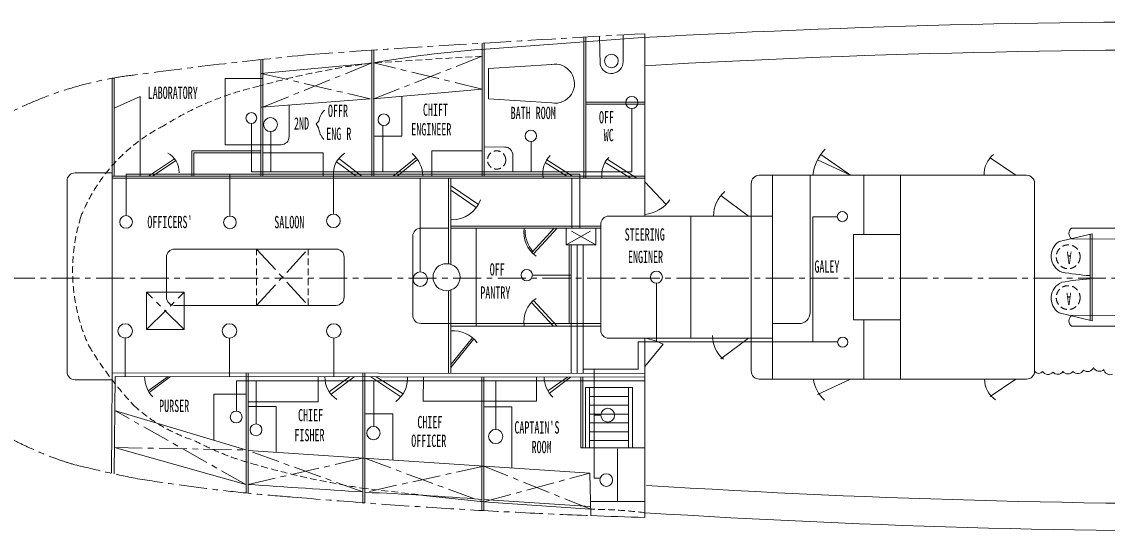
# Model space of a CAD drawing. Units: millimetres, scale not verified. Extents: x -20710 to 20710, y -14707 to 14707.
# Drawn here: x -11382 to -1653, y -8842 to -4279 of the extents above; entities that cross this region are included whole.
import ezdxf
from ezdxf.enums import TextEntityAlignment as Align

# ---------------------------------------------------------------- set-up
doc = ezdxf.new("R2010")
doc.units = ezdxf.units.MM
doc.header["$LTSCALE"] = 50
doc.linetypes.add('CHAIN1', pattern=[8, 5, -1, 1, -1])
doc.linetypes.add('DASHED1', pattern=[1.8, 1.2, -0.6])
doc.layers.add('0-0_0', color=3, linetype='Continuous', lineweight=18)
doc.layers.add('0-1_芯', color=4, linetype='CHAIN1', lineweight=18)
doc.styles.add('ＭＳ ゴシック', font='')
doc.styles.get('ＭＳ ゴシック').set_extended_font_data('MS Gothic')

msp = doc.modelspace()

# ---------------------------------------------------------------- linework, layer by layer
at = {"layer": '0-0_0'}
for p, q in [((-7263.89, -4526.69), (-5819.43, -4421.92)), ((-7255.06, -5660.8), (-7255.06, -4471.66)), ((-7237.06, -5660.8), (-7237.06, -4470.55)), ((-6343.86, -5678.8), (-6343.86, -4417.33)), ((-6325.86, -5678.8), (-6325.86, -4416.3)), ((-6198.82, -4663.07), (-6202.94, -4409.24)), ((-5991.9, -4636.98), (-5991.93, -4397.29)), ((-5797.6, -4387.69), (-5797.6, -6020.12)), ((-8245.2, -5660.8), (-8245.2, -4534.68)), ((-8227.2, -5660.8), (-8227.2, -4533.5)), ((-9239.91, -5660.8), (-9239.91, -4618.83)), ((-8245.2, -4649.38), (-9239, -4741.55)), ((-9221.91, -5660.8), (-9221.91, -4616.88)), ((-7198.72, -4698.03), (-6632.01, -4661.03)), ((-7198.72, -4969.24), (-7198.72, -4698.03)), ((-10572.45, -5633.11), (-10572.45, -4785.75)), ((-10554.45, -5660.8), (-10554.45, -4782.54)), ((-8232.31, -4971), (-7255.06, -4883.64)), ((-9232.9, -5045.79), (-8258.64, -4969.13)), ((-8985.44, -5308.43), (-8985.44, -5026.32)), ((-7198.72, -4969.24), (-6632.01, -5006.25)), ((-6325.86, -5000.74), (-5797.6, -5000.74)), ((-6325.86, -5018.74), (-5797.6, -5018.74)), ((-5914.04, -5624.8), (-5914.04, -5057.57)), ((-9322.71, -5624.8), (-9322.71, -5190.41)), ((-8144.57, -5624.8), (-8144.57, -5208.46)), ((-9149.44, -5262.65), (-9149.44, -5624.8)), ((-9856.77, -5660.8), (-9856.77, -5436.05)), ((-9856.77, -5436.05), (-9239.91, -5436.05)), ((-9558.28, -5380.43), (-9057.44, -5380.43)), ((-7051.93, -5401.21), (-7237.42, -5400.76)), ((-6816.28, -5624.8), (-6816.28, -5352.81)), ((-10246.51, -5660.8), (-10013.64, -5505.91)), ((-10002.02, -5522.27), (-10209.11, -5660.8)), ((-9838.77, -5660.8), (-9838.77, -5454.05)), ((-9838.77, -5454.05), (-9239.91, -5454.05)), ((-8384.38, -5660.8), (-8559.89, -5533.53)), ((-8540.86, -5505.55), (-8334.37, -5660.8)), ((-7848, -5495.21), (-8051.71, -5660.8)), ((-8018.21, -5660.8), (-7833.86, -5514.25)), ((-6980.15, -5475.44), (-6980.15, -5624.8)), ((-6690.47, -5541.12), (-6496.66, -5660.8)), ((-6677.06, -5516.9), (-6444.28, -5660.8)), ((-6154.13, -5538.67), (-5921.43, -5678.8)), ((-6136.1, -5511.22), (-5869.88, -5678.8)), ((-2702.8, -5497.97), (-2473.43, -5654.64)), ((-10572.45, -5633.11), (-10903.85, -5633.11)), ((-9322.71, -5624.8), (-5914.04, -5624.8)), ((-10975.85, -5705.11), (-10975.85, -7413.91)), ((-10572.45, -5660.8), (-5797.6, -5660.8)), ((-10572.45, -5678.8), (-5797.6, -5678.8)), ((-10446.45, -5644.37), (-10446.45, -6017.6)), ((-10446.45, -5644.37), (-6378.58, -5644.37)), ((-9516.22, -6019.71), (-9516.22, -5644.37)), ((-8588.01, -5661.75), (-8588.01, -6001.22)), ((-7809.8, -6520.18), (-7809.8, -5678.8)), ((-7557.8, -6447.08), (-7557.8, -5678.8)), ((-7535.24, -5678.8), (-7535.24, -6452.65)), ((-6450.58, -6128.11), (-6450.58, -5678.8)), ((-6378.58, -6128.11), (-6378.58, -5644.37)), ((-5797.6, -5714.32), (-5606.71, -5915.12)), ((-4843.25, -6566.98), (-4843.25, -5726.64)), ((-4771.25, -5654.64), (-2375.5, -5654.64)), ((-4651.62, -6020.12), (-4651.62, -5654.64)), ((-4316.52, -6883.06), (-4316.52, -5654.64)), ((-3835.37, -5654.64), (-3835.37, -6184.64)), ((-3506.02, -5654.64), (-3506.02, -7479.32)), ((-2303.5, -5726.64), (-2303.5, -6566.98)), ((-7308.16, -5943.9), (-7529.7, -5789.72)), ((-7529.55, -5752.13), (-7289.5, -5914.83)), ((-4867.99, -6020.12), (-5115.23, -5835.73)), ((-5386.03, -6020.12), (-5386.03, -7113.85)), ((-4290.44, -6027.85), (-4290.44, -7145.14)), ((-4290.44, -6027.85), (-4072.31, -6027.85)), ((-7805.41, -6128.11), (-7557.8, -6128.11)), ((-6192.45, -6110.11), (-7535.24, -6110.11)), ((-6500.86, -6128.11), (-7535.24, -6128.11)), ((-7309.77, -6128.11), (-7309.77, -7005.86)), ((-6809.74, -6345.79), (-6608.45, -6128.11)), ((-6796.52, -6358.01), (-6583.94, -6128.11)), ((-6236.75, -6128.11), (-6192.45, -6128.11)), ((-6192.45, -6566.98), (-6192.45, -6092.12)), ((-1337.57, -6127.1), (-1971.85, -6127.1)), ((-7877.41, -6908.81), (-7877.41, -6200.11)), ((-2084.05, -6247.61), (-1788.96, -6177.21)), ((-1970.49, -6223.87), (-1342.77, -6226.75)), ((-1806.96, -6952.46), (-1806.96, -6181.5)), ((-1788.96, -6956.76), (-1788.96, -6177.21)), ((-10013.42, -6314.93), (-8564.36, -6314.93)), ((-6476.67, -6980.81), (-6476.67, -6277.96)), ((-6458.67, -7429.79), (-6458.67, -6277.96)), ((-6404.67, -7429.79), (-6404.67, -6277.96)), ((-6350.67, -7429.79), (-6350.67, -6277.96)), ((-10085.42, -6566.98), (-10085.42, -6386.93)), ((-8492.36, -6386.93), (-8492.36, -6566.98)), ((-10085.42, -6566.98), (-10085.42, -6747.04)), ((-8492.36, -6747.04), (-8492.36, -6566.98)), ((-6805, -6548.26), (-6458.67, -6548.26)), ((-6192.45, -6566.98), (-6192.45, -7041.85)), ((-4843.25, -6566.98), (-4843.25, -7407.32)), ((-2303.5, -7407.32), (-2303.5, -6566.98)), ((-7557.8, -7427.81), (-7557.8, -6686.88)), ((-7535.24, -6681.32), (-7535.24, -7427.84)), ((-5693.59, -6620.72), (-5693.59, -7145.14)), ((-6814.13, -6793.3), (-6614.61, -7005.86)), ((-6796.52, -6775.96), (-6583.94, -7005.86)), ((-10013.42, -6819.04), (-8564.36, -6819.04)), ((-2084.05, -6886.35), (-1788.96, -6956.76)), ((-1970.49, -6910.1), (-1342.77, -6907.21)), ((-7535.19, -6980.81), (-7805.41, -6980.81)), ((-6192.45, -6980.81), (-7535.24, -6980.81)), ((-4416.52, -6983.06), (-4651.62, -6983.06)), ((-3835.37, -7479.32), (-3835.37, -6949.33)), ((-6192.45, -7005.86), (-7535.24, -7005.86)), ((-1337.57, -7006.86), (-1971.85, -7006.86)), ((-10454.65, -7107.21), (-10454.65, -7455.17)), ((-9520.16, -7113.61), (-9520.16, -7456.85)), ((-8584.75, -7113.61), (-8584.75, -7458.53)), ((-7343.32, -7108.88), (-7535.24, -7348.28)), ((-7329.28, -7120.14), (-7535.24, -7377.06)), ((-5857.64, -7145.14), (-5857.64, -7391.93)), ((-5857.64, -7145.14), (-4069.31, -7145.14)), ((-5797.6, -7113.85), (-5797.6, -8718.39)), ((-5797.6, -7367.23), (-5633.23, -7165.99)), ((-4867.99, -7113.85), (-5115.23, -7298.24)), ((-4651.62, -7113.85), (-4651.62, -7479.32)), ((-5857.64, -7391.93), (-6350.67, -7391.93)), ((-10572.45, -7485.91), (-10576.16, -8323.23)), ((-10572.45, -7422.84), (-5797.6, -7430.71)), ((-10553.34, -8328.24), (-10545.44, -7455)), ((-5797.6, -7463.55), (-10545.44, -7455)), ((-10070.07, -7455.86), (-10247.82, -7584.56)), ((-10238.23, -7600.53), (-10047.77, -7455.9)), ((-9371.64, -7424.82), (-9371.64, -8499.29)), ((-9353.64, -7424.82), (-9353.64, -8501.1)), ((-8725.73, -7458.28), (-8725.73, -7682.88)), ((-8626.28, -7592.71), (-8445.36, -7458.78)), ((-8609.2, -7615.73), (-8403.44, -7458.86)), ((-8325.97, -7426.54), (-8325.97, -8586.72)), ((-8307.97, -7426.54), (-8307.97, -8588.06)), ((-8254.07, -7459.13), (-7983.55, -7637.11)), ((-8204.74, -7459.22), (-7964.28, -7610.6)), ((-7258.32, -7460.92), (-7258.32, -8656.31)), ((-7240.32, -7460.92), (-7240.32, -8657.31)), ((-6666.26, -7584.54), (-6490.85, -7462.3)), ((-6463.99, -7462.35), (-6652.22, -7606.53)), ((-6369.49, -7462.55), (-6369.49, -8095.92)), ((-6351.49, -7462.55), (-6351.49, -8095.92)), ((-4771.25, -7479.32), (-2375.5, -7479.32)), ((-3953.55, -7479.32), (-4249.04, -7617.12)), ((-2702.8, -7635.99), (-2473.43, -7479.32)), ((-9280.25, -7880.79), (-9280.25, -7496.06)), ((-8224.8, -7496.06), (-8224.8, -7903.23)), ((-7132.37, -7496.06), (-7132.37, -7930.22)), ((-6330.52, -7555.65), (-5907.78, -7555.65)), ((-6330.52, -8095.92), (-6330.52, -7555.65)), ((-6294.52, -8095.92), (-6294.52, -7555.65)), ((-5943.78, -7555.65), (-5943.78, -8095.92)), ((-5907.78, -7555.65), (-5907.78, -8095.92)), ((-8725.73, -7682.88), (-9353.64, -7682.88)), ((-6294.52, -7634.85), (-5943.78, -7634.85)), ((-9374.6, -8113.7), (-10550.15, -7759.44)), ((-6294.52, -7714.05), (-5943.78, -7714.05)), ((-6294.52, -7793.25), (-5943.78, -7793.25)), ((-6294.52, -7872.45), (-5943.78, -7872.45)), ((-6190.37, -7802.71), (-6250.11, -7802.71)), ((-6294.52, -7951.65), (-5943.78, -7951.65)), ((-6294.52, -8030.85), (-5943.78, -8030.85)), ((-10551.21, -8092.25), (-9373.22, -8423.43)), ((-5797.6, -8095.92), (-6369.49, -8095.92)), ((-6040.85, -8574.24), (-6040.85, -8105.03)), ((-7781.11, -8520.94), (-7244.52, -8578.22)), ((-7244.52, -8557.97), (-6286.42, -8619.15)), ((-7244.52, -8578.22), (-6286.29, -8645.51)), ((-6284.09, -8574.24), (-5797.6, -8574.24))]:
    msp.add_line(p, q, dxfattribs=at)
at = {"layer": '0-0_0', "color": 1, "linetype": 'DASHED1'}
for p, q in [((-7255.06, -4587.01), (-8227.2, -4647.19)), ((-9276.35, -6819.04), (-9276.35, -6314.93)), ((-8815.3, -6819.04), (-8815.3, -6314.93)), ((-8335, -8455.02), (-7693.08, -8530.34))]:
    msp.add_line(p, q, dxfattribs=at)
at = {"layer": '0-0_0'}
for points in [[(-9558.28, -5380.43), (-9558.28, -4787.5), (-9221.91, -4787.5)], [(-10320.2, -5660.8), (-10320.2, -4947.57), (-10554.45, -5051.91)], [(-8227.2, -5302.77), (-7975.2, -5302.77), (-7975.2, -4948.01)], [(-8719.39, -5169.14), (-8743.22, -5195.07), (-8721.5, -5228.06)], [(-7255.06, -5435.69), (-7705.06, -5435.69), (-7705.06, -5660.8)], [(-9221.91, -5454.05), (-8680.73, -5454.05), (-8680.73, -5660.8)], [(-4219.93, -5469.06), (-3953.55, -5654.64), (-4249.04, -5516.84)], [(-10903.85, -7485.91), (-10572.45, -7485.91), (-10572.45, -5633.11)], [(-6120.45, -6020.12), (-4651.62, -6020.12), (-4651.62, -6566.98)], [(-3506.02, -6566.98), (-3506.02, -6184.64), (-3926.07, -6184.64), (-3926.07, -6566.98)], [(-6120.45, -7113.85), (-4651.62, -7113.85), (-4651.62, -6566.98)], [(-3506.02, -6566.98), (-3506.02, -6949.33), (-3926.07, -6949.33), (-3926.07, -6566.98)], [(-6250.11, -7391.93), (-6250.11, -8365.61), (-6196.13, -8365.61)], [(-6768.41, -7461.8), (-6768.41, -7676.48), (-7782.57, -7676.48), (-7782.18, -7459.98)], [(-9458.16, -7766.06), (-9458.16, -7496.06), (-5797.6, -7496.06)], [(-9371.64, -7613.55), (-9659.64, -7613.55), (-9659.64, -8027.8)], [(-9353.64, -7723.8), (-9101.64, -7723.8), (-9101.64, -8136.42)], [(-7240.32, -7726.76), (-6988.32, -7726.76), (-6988.32, -8275.37)], [(-8307.97, -7790.38), (-8055.97, -7790.38), (-8055.97, -8205.17)], [(-6281.34, -8700.24), (-6289.63, -8321.31), (-9351.58, -8119.98)]]:
    msp.add_lwpolyline(points, dxfattribs=at)
for points in [[(-6236.75, -6277.96), (-6500.86, -6277.96), (-6500.86, -6128.11), (-6236.75, -6128.11)], [(-9925.04, -7036.83), (-10264.64, -7036.83), (-10264.64, -6700.62), (-9925.04, -6700.62)]]:
    msp.add_lwpolyline(points, close=True, dxfattribs=at)
for centre, radius in [((-6096.43, -4630.6), 60.93), ((-5914.04, -5003.05), 54.52), ((-9323.91, -5141.98), 48.44), ((-9152.16, -5200.43), 62.29), ((-8136.55, -5156.93), 52.15), ((-6818.4, -5301.81), 51.04), ((-10446.45, -6071.8), 56.74), ((-9516.22, -6076.33), 56.62), ((-8588.35, -6062.07), 60.84), ((-4027, -6024.65), 45.42), ((-7574.5, -6566.98), 121.06), ((-6856.02, -6548.26), 51.02), ((-5694, -6566.98), 53.74), ((-7809.8, -6585), 64.82), ((-10454.6, -7048.79), 64.82), ((-9520.11, -7048.79), 64.82), ((-8584.7, -7048.79), 64.82), ((-4024, -7148.33), 45.42), ((-9459.94, -7819.22), 53.18), ((-6129.03, -7802.71), 61.34), ((-9282.04, -7933.95), 53.18), ((-8229.74, -7962.59), 59.56), ((-7133.96, -7993.87), 63.66), ((-6143.03, -8383.85), 56.15)]:
    msp.add_circle(centre, radius, dxfattribs=at)
at = {"layer": '0-0_0', "color": 1, "linetype": 'DASHED1'}
for centre, radius in [((-7125.48, -5517.27), 81.88), ((-2002.98, -6384.26), 106.77), ((-2002.98, -6749.71), 106.77)]:
    msp.add_circle(centre, radius, dxfattribs=at)
at = {"layer": '0-0_0'}
for centre, radius, start, end in [((-829.71, -91626.73), 87347.45, 85.00277, 93.27481), ((-6511.5, -14452.24), 9954.02, 94.33491, 99.92518), ((-829.71, -91626.73), 87095.45, 84.99, 93.2699), ((-6602.5, -4833.64), 175.12, 260.29802, 101.30925), ((-6096.95, -4637.4), 105.05, 194.14729, 0.22466), ((-8527.9, -5205.52), 194.91, 136.05007, 169.24317), ((-8527.9, -5205.52), 194.91, 186.64203, 221.45799), ((-9057.44, -5308.43), 72, 270, 0), ((-7052.11, -5473.21), 72, 358.2243, 89.85932), ((-3891.14, -5702.13), 403.02, 135.79251, 173.23377), ((-10170.13, -5629.35), 199.32, 359.47715, 61.03492), ((-8369.64, -5642.45), 219.22, 121.76235, 185.05051), ((-8059.4, -5667.04), 272.42, 1.31327, 49.34386), ((-6487.48, -5637.68), 224.78, 134.34131, 190.54018), ((-5953.98, -5650.48), 229.27, 136.85545, 187.0942), ((-2527.23, -5645.17), 229.11, 129.2641, 182.36931), ((-10903.85, -5705.11), 72, 90, 180), ((-4771.25, -5726.64), 72, 90, 180), ((-2375.5, -5726.64), 72, 0, 90), ((-4898.11, -6017.94), 283.44, 130.07477, 180.43984), ((-7526.15, -5783.41), 270.69, 269.01751, 340.18167), ((-5825.25, -5696.16), 309.37, 275.12891, 324.9486), ((-6120.45, -6092.12), 72, 90, 180), ((-7805.41, -6200.11), 72, 90, 180), ((-6626.38, -6167.64), 255.32, 171.09301, 235.21647), ((-1936.97, -6175), 59.26, 126.05715, 235.5461), ((-6597.08, -6152.65), 273.43, 178.88643, 221.99247), ((-10013.42, -6386.93), 72, 90, 180), ((-8564.36, -6386.93), 72, 0, 90), ((-2000.32, -6378.48), 155.36, 122.6092, 247.06523), ((-2000.32, -6755.49), 155.36, 112.93477, 237.3908), ((-1612.89, -3964.7), 2595.8, 260.0625, 265.71252), ((-1612.89, -9169.27), 2595.8, 94.28748, 99.9375), ((-10013.42, -6747.04), 72, 180, 270), ((-8564.36, -6747.04), 72, 270, 360), ((-6626.38, -6966.33), 255.32, 124.78353, 188.90699), ((-4416.52, -6883.06), 100, 270, 0), ((-7805.41, -6908.81), 72, 180, 270), ((-1936.97, -6958.96), 59.26, 124.4539, 233.94285), ((-7509.13, -7306.25), 258.82, 36.15205, 95.78936), ((-6120.45, -7041.85), 72, 180, 270), ((-4919.06, -7094.8), 271.11, 178.71418, 229.91738), ((-5870.5, -7628.77), 520.06, 62.85574, 81.94204), ((-1829.82, -7355.77), 56.2, 229.92425, 339.92425), ((-1723.35, -7350.73), 58.94, 204.3855, 314.3855), ((-1629.04, -7386.6), 53.45, 186.71124, 296.71124), ((-10903.85, -7413.91), 72, 180, 270), ((-10014.29, -7455.33), 266.9, 180.03169, 223.6179), ((-8429.43, -7464.55), 234.9, 178.49779, 236.757), ((-8184.3, -7470.95), 260.59, 306.31939, 2.46978), ((-6440.36, -7455.8), 260.01, 181.34976, 225.79216), ((-4771.25, -7407.32), 72, 180, 270), ((-3980.92, -7437.39), 308.68, 187.80647, 228.36679), ((-2532.05, -7482.17), 219.7, 179.25754, 235.93753), ((-2375.5, -7407.32), 72, 270, 360), ((-2268.43, -7385.86), 42.62, 214.45823, 324.45823), ((-2184.23, -7380.37), 58.04, 211.42548, 321.42548), ((-2096.44, -7382.45), 54.43, 218.81214, 328.81214), ((-2005.39, -7379.49), 54.31, 215, 325), ((-1917.61, -7371.48), 58.38, 222.12153, 332.12153), ((-488.04, 76160.91), 84758.4, 266.4188, 274.90447), ((4221.53, 193846), 202724.46, 266.16039, 266.45145), ((-9252.66, -32952.02), 24476.28, 85.32634, 87.78805), ((-488.04, 76160.91), 85003.2, 266.4188, 274.73467), ((-4151.18, 47238.17), 55980.77, 267.81921, 268.31467)]:
    msp.add_arc(centre, radius, start, end, dxfattribs=at)
at = {"layer": '0-0_0', "color": 1, "linetype": 'DASHED1'}
for centre, radius, start, end in [((-7352.56, -11591.94), 6999.71, 97.32656, 105.74316), ((-8641.89, -7534.72), 2748.43, 102.82055, 122.15587), ((-9403.25, -6598.9), 1557.85, 116.75963, 158.41088), ((-9301.18, -6510.13), 1624.54, 162.65026, 204.41926), ((-8042.46, -5533.09), 3196, 211.05417, 223.12902), ((-9377.53, -6617.89), 1484.96, 227.80311, 252.1614), ((-8606.31, -5701.97), 2632.47, 242.24016, 254.25463), ((-7153.09, -820.08), 7725.88, 253.70638, 261.20035), ((-6285.75, -12530.09), 3884.58, 82.78084, 90.00786)]:
    msp.add_arc(centre, radius, start, end, dxfattribs=at)
at = {"layer": '0-1_芯'}
for p, q in [((-9221.91, -5044.92), (-8245.2, -4649.38)), ((-7255.06, -4587.01), (-8227.2, -4970.54)), ((-7255.06, -4883.64), (-8227.2, -4647.19)), ((-9239, -4741.55), (-8258.64, -4969.13)), ((-6500.86, -6277.96), (-6236.75, -6128.11)), ((-6236.75, -6277.96), (-6500.86, -6128.11)), ((-9276.35, -6819.04), (-8815.3, -6314.93)), ((-9276.35, -6314.93), (-8815.3, -6819.04)), ((13535.74, -6574.27), (-14359.38, -6574.27)), ((-10264.64, -7036.83), (-9925.04, -6700.62)), ((-9925.04, -7036.83), (-10264.64, -6700.62)), ((-9373.22, -8423.43), (-10548.2, -7760.03)), ((-10551.21, -8092.25), (-9374.6, -8113.7)), ((-8325.97, -8489.78), (-9351.58, -8119.98)), ((-9353.64, -8423.43), (-8325.97, -8187.42)), ((-8307.97, -8188.6), (-7258.32, -8576.75)), ((-7240.32, -8578.52), (-6289.63, -8321.31))]:
    msp.add_line(p, q, dxfattribs=at)
msp.add_lwpolyline([(-6282.53, -8645.51), (-7240.32, -8258.8), (-8307.97, -8493.98)], dxfattribs=at)
for centre, radius, start, end in [((7332.97, -241481.25), 237458.11, 93.16988, 93.88494), ((-4176.49, -51257.78), 46913, 95.60139, 97.58215), ((-9971.43, -8100.12), 3368.42, 96.73649, 124.92844), ((-9999.19, -5212.6), 3167.38, 234.48995, 253.03487), ((-7587.08, 5260.53), 13908.74, 256.121, 258.47259), ((-7720.96, 7803.84), 16386.48, 260.70894, 265.68056), ((-4151.18, 47238.17), 55980.77, 265.07714, 267.81921)]:
    msp.add_arc(centre, radius, start, end, dxfattribs=at)

# ---------------------------------------------------------------- texts
at = {"layer": '0-0_0', "color": 2, "style": 'ＭＳ ゴシック', "width": 0.6}
for s, p in [('LABORATORY', (-10252.9, -5003.09)), ('OFFR', (-8637.31, -5165.16)), ('CHIFT', (-7785.99, -5155.19)), ('BATH ROOM', (-6999.78, -5184.1)), ('2ND', (-8941.52, -5278.11)), ('OFF', (-6208.12, -5222.4)), ('ENG R', (-8652.35, -5370.44)), ('ENGINEER', (-7890.37, -5330.48)), ('WC', (-6166.02, -5382.56)), ("OFFICERS'", (-10255.76, -6160.62)), ('SALOON', (-9118.28, -6162.04)), ('STEERING', (-5977.9, -6272.09)), ('ENGINER', (-5948.26, -6473.46)), ('GALEY', (-4277.51, -6559.63)), ('OFF', (-7187.57, -6585.23)), ('PANTRY', (-7271.9, -6792.45)), ('PURSER', (-10150.48, -7807.2)), ('CHIEF', (-8905.43, -7890.31)), ('CHIEF', (-7836.04, -7952.72)), ("CAPTAIN'S", (-6966.7, -8000.37)), ('FISHER', (-8937.53, -8069.11)), ('OFFICER', (-7890.95, -8119.71)), ('ROOM', (-6812.14, -8175.79))]:
    msp.add_text(s, height=110, dxfattribs=at).set_placement(p, align=Align.BOTTOM_LEFT)
for p in [(-1971.24, -6306.04), (-1974.83, -6673.19)]:
    msp.add_text('A', height=110, rotation=180, dxfattribs=at).set_placement(p, align=Align.BOTTOM_LEFT)

doc.saveas('drawing.dxf')
